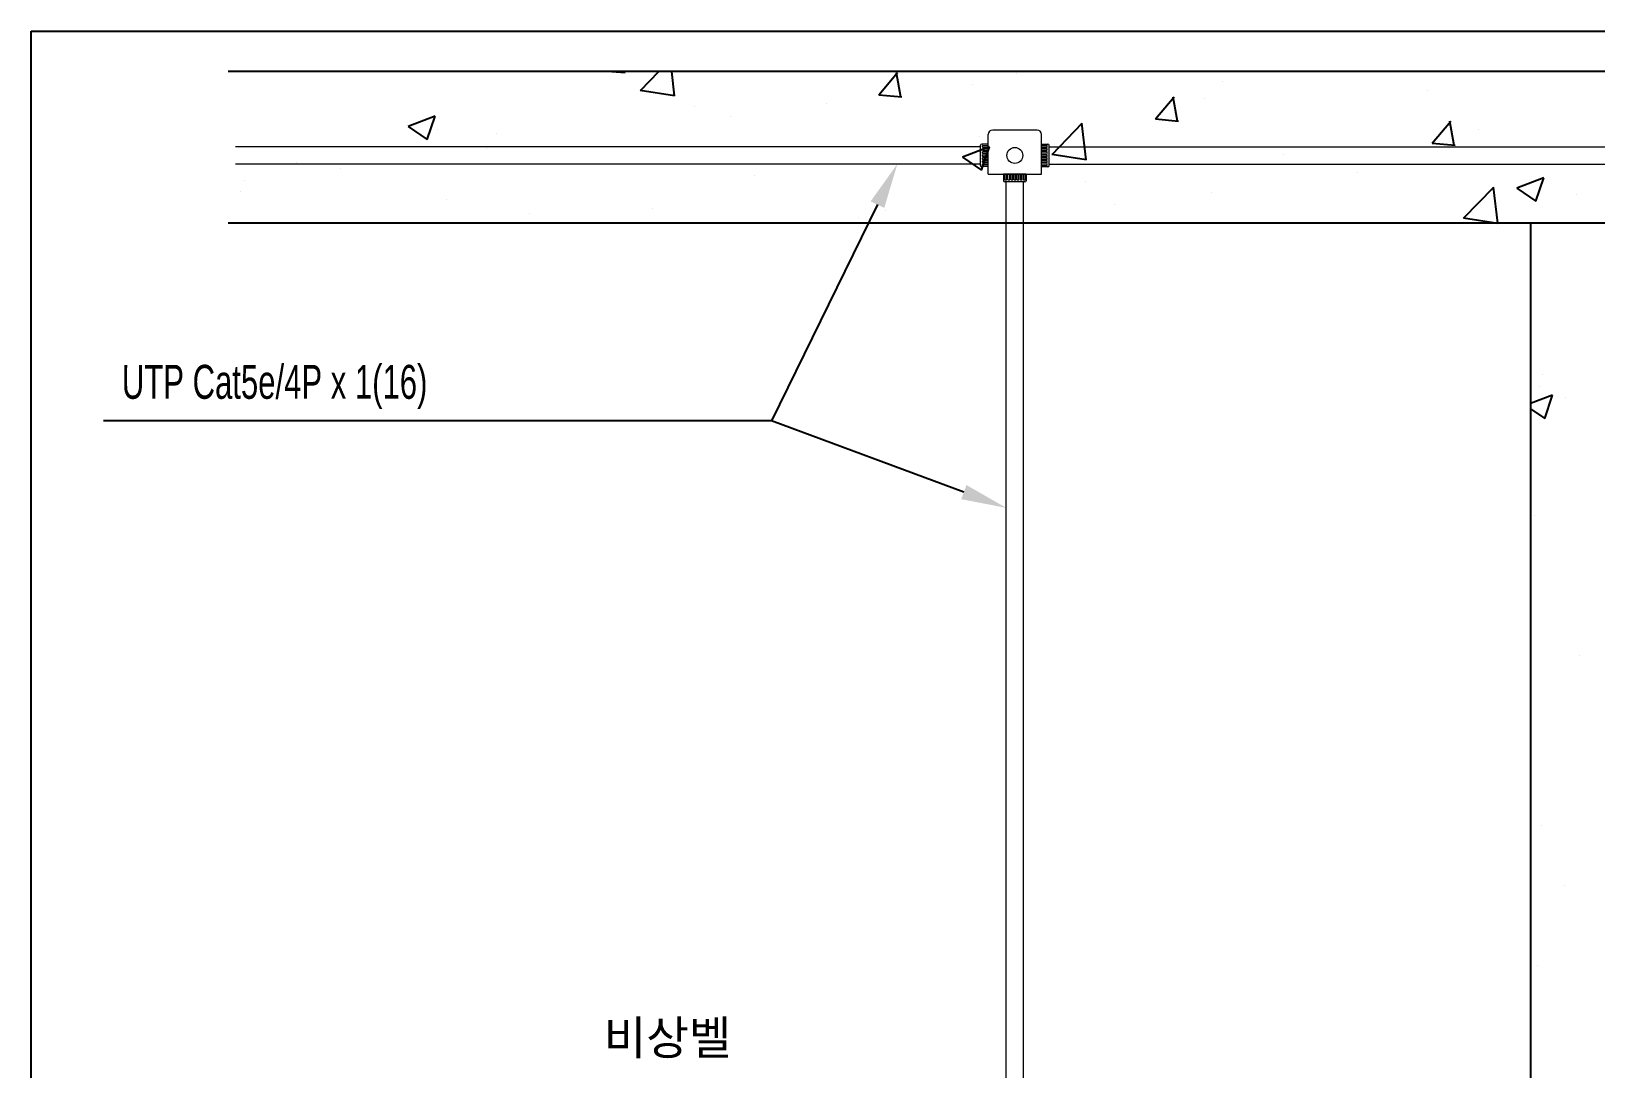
# Model space of a CAD drawing. Header units: millimetres. Extents: x 423257 to 751317, y -351975 to -271940.
# Drawn here: x 549983 to 567279, y -324368 to -312899 of the extents above; entities that cross this region are included whole.
import ezdxf

# ---------------------------------------------------------------- set-up
doc = ezdxf.new("R2010")
doc.units = ezdxf.units.MM
doc.header["$LTSCALE"] = 150
for name, color, linetype in [('-----20 General Symbol', 3, 'Continuous'), ('-----29 Cable Schedule', 1, 'Continuous'), ('-----29 Indicator', 1, 'Continuous'), ('-----30 Text', 2, 'Continuous'), ('-----31 Base Plan', 8, 'Continuous')]:
    doc.layers.add(name, color=color, linetype=linetype)
doc.styles.add('ELEC', font='')
doc.styles.get('ELEC').set_extended_font_data('Dotum')

msp = doc.modelspace()

# ---------------------------------------------------------------- linework, layer by layer
at = {"layer": '-----20 General Symbol', "lineweight": 5, "ltscale": 0.5}
for p, q in [((560563, -314480), (560563, -314040)), ((561102, -313991), (560612, -313991)), ((561151, -314480), (561151, -314040)), ((560479, -314177), (552242, -314177)), ((560479, -314383), (560479, -314160)), ((560563, -314147), (560492, -314147)), ((560499, -314177), (560499, -314164)), ((560499, -314211), (560499, -314198)), ((560499, -314246), (560499, -314233)), ((560499, -314280), (560499, -314267)), ((560502, -314161), (560563, -314161)), ((560502, -314180), (560563, -314180)), ((560502, -314196), (560563, -314196)), ((560502, -314214), (560563, -314214)), ((560502, -314230), (560563, -314230)), ((560502, -314248), (560563, -314248)), ((560502, -314264), (560563, -314264)), ((561151, -314147), (561222, -314147)), ((561212, -314161), (561151, -314161)), ((561212, -314180), (561151, -314180)), ((561212, -314196), (561151, -314196)), ((561212, -314214), (561151, -314214)), ((561212, -314230), (561151, -314230)), ((561212, -314248), (561151, -314248)), ((561212, -314264), (561151, -314264)), ((561215, -314177), (561215, -314164)), ((561215, -314211), (561215, -314198)), ((561215, -314246), (561215, -314233)), ((561215, -314280), (561215, -314267)), ((561236, -314383), (561236, -314160)), ((561236, -314177), (573723, -314177)), ((560479, -314367), (552242, -314367)), ((560563, -314396), (560492, -314396)), ((560499, -314314), (560499, -314301)), ((560499, -314348), (560499, -314335)), ((560499, -314382), (560499, -314369)), ((560502, -314282), (560563, -314282)), ((560502, -314298), (560563, -314298)), ((560502, -314317), (560563, -314317)), ((560502, -314332), (560563, -314332)), ((560502, -314351), (560563, -314351)), ((560502, -314367), (560563, -314367)), ((560502, -314385), (560563, -314385)), ((561212, -314282), (561151, -314282)), ((561212, -314298), (561151, -314298)), ((561212, -314317), (561151, -314317)), ((561212, -314332), (561151, -314332)), ((561212, -314351), (561151, -314351)), ((561212, -314367), (561151, -314367)), ((561212, -314385), (561151, -314385)), ((561151, -314396), (561222, -314396)), ((561215, -314314), (561215, -314301)), ((561215, -314348), (561215, -314335)), ((561215, -314382), (561215, -314369)), ((561236, -314367), (573723, -314367)), ((560563, -314480), (561151, -314480)), ((560732, -314480), (560732, -314551)), ((560982, -314480), (560732, -314480)), ((560968, -314565), (560746, -314565)), ((560747, -314541), (560747, -314480)), ((560763, -314544), (560750, -314544)), ((560762, -326580), (560762, -314565)), ((560952, -314565), (560762, -314565)), ((560765, -314541), (560765, -314480)), ((560781, -314541), (560781, -314480)), ((560797, -314544), (560784, -314544)), ((560800, -314541), (560800, -314480)), ((560815, -314541), (560815, -314480)), ((560831, -314544), (560818, -314544)), ((560834, -314541), (560834, -314480)), ((560850, -314541), (560850, -314480)), ((560865, -314544), (560852, -314544)), ((560868, -314541), (560868, -314480)), ((560884, -314541), (560884, -314480)), ((560899, -314544), (560886, -314544)), ((560902, -314541), (560902, -314480)), ((560918, -314541), (560918, -314480)), ((560934, -314544), (560921, -314544)), ((560936, -314541), (560936, -314480)), ((560951, -326580), (560951, -314565)), ((560952, -314541), (560952, -314480)), ((560968, -314544), (560955, -314544)), ((560970, -314541), (560970, -314480)), ((560982, -314480), (560982, -314551))]:
    msp.add_line(p, q, dxfattribs=at)
msp.add_circle((560857, -314272), 88.1, dxfattribs=at)
for centre, radius, start, end in [((560612, -314040), 48.9, 90, 180), ((561102, -314040), 48.9, 0, 90), ((560492, -314160), 13.6, 90, 180), ((560502, -314164), 2.72, 90, 180), ((560502, -314177), 2.72, 180, 270), ((560502, -314198), 2.72, 90, 180), ((560502, -314211), 2.72, 180, 270), ((560502, -314233), 2.72, 90, 180), ((560502, -314246), 2.72, 180, 270), ((560502, -314267), 2.72, 90, 180), ((560502, -314280), 2.72, 180, 270), ((561212, -314164), 2.72, 0, 90), ((561212, -314177), 2.72, 270, 0), ((561212, -314198), 2.72, 0, 90), ((561212, -314211), 2.72, 270, 0), ((561212, -314233), 2.72, 0, 90), ((561212, -314246), 2.72, 270, 0), ((561212, -314267), 2.72, 0, 90), ((561212, -314280), 2.72, 270, 0), ((561222, -314160), 13.6, 0, 90), ((560492, -314383), 13.6, 180, 270), ((560502, -314301), 2.72, 90, 180), ((560502, -314314), 2.72, 180, 270), ((560502, -314335), 2.72, 90, 180), ((560502, -314348), 2.72, 180, 270), ((560502, -314369), 2.72, 90, 180), ((560502, -314382), 2.72, 180, 270), ((561212, -314301), 2.72, 0, 90), ((561212, -314314), 2.72, 270, 0), ((561212, -314335), 2.72, 0, 90), ((561212, -314348), 2.72, 270, 0), ((561212, -314369), 2.72, 0, 90), ((561212, -314382), 2.72, 270, 0), ((561222, -314383), 13.6, 270, 0), ((560746, -314551), 13.6, 180, 270), ((560750, -314541), 2.72, 180, 270), ((560763, -314541), 2.72, 270, 0), ((560784, -314541), 2.72, 180, 270), ((560797, -314541), 2.72, 270, 0), ((560818, -314541), 2.72, 180, 270), ((560831, -314541), 2.72, 270, 0), ((560852, -314541), 2.72, 180, 270), ((560865, -314541), 2.72, 270, 0), ((560886, -314541), 2.72, 180, 270), ((560899, -314541), 2.72, 270, 0), ((560921, -314541), 2.72, 180, 270), ((560934, -314541), 2.72, 270, 0), ((560955, -314541), 2.72, 180, 270), ((560968, -314541), 2.72, 270, 0), ((560968, -314551), 13.6, 270, 0)]:
    msp.add_arc(centre, radius, start, end, dxfattribs=at)
at = {"layer": '-----29 Cable Schedule', "linetype": 'Continuous', "transparency": 33554687}
for p, q in [((549983, -312899), (575983, -312899)), ((549983, -338082), (549983, -312899))]:
    msp.add_line(p, q, dxfattribs=at)
at = {"layer": '-----29 Indicator'}
for p, q in [((559338, -314816), (558168, -317206)), ((558168, -317206), (550780, -317206)), ((560293, -317994), (558168, -317206))]:
    msp.add_line(p, q, dxfattribs=at)
for points in [[(559263, -314779), (559558, -314367), (559413, -314853)], [(560322, -317916), (560762, -318168), (560264, -318072)]]:
    msp.add_solid(points, dxfattribs=at)
at = {"layer": '-----31 Base Plan', "linetype": 'Continuous', "transparency": 33554687}
for p, q in [((549983, -312899), (549983, -312899)), ((556401, -313343), (556549, -313356)), ((556539, -313358), (556536, -313343)), ((556717, -313555), (556920, -313343)), ((557095, -313614), (557063, -313343)), ((559353, -313601), (559558, -313356)), ((559598, -313626), (559549, -313359)), ((560872, -313361), (560872, -313361)), ((556716, -313552), (557095, -313611)), ((556957, -313554), (556957, -313554)), ((559474, -313460), (559474, -313460)), ((560393, -313490), (560393, -313490)), ((563148, -313458), (563148, -313458)), ((565425, -313554), (565425, -313554)), ((557320, -313733), (557320, -313733)), ((558778, -313703), (558778, -313703)), ((559353, -313602), (559608, -313624)), ((562411, -313869), (562617, -313624)), ((562656, -313893), (562607, -313626)), ((562952, -313637), (562952, -313637)), ((554151, -313947), (554449, -313833)), ((554361, -314094), (554448, -313836)), ((557710, -313844), (557710, -313844)), ((561268, -314261), (561601, -313915)), ((561646, -314320), (561598, -313915)), ((562411, -313869), (562666, -313892)), ((565470, -314137), (565676, -313892)), ((565715, -314161), (565666, -313894)), ((554149, -313951), (554361, -314094)), ((554470, -313981), (554470, -313981)), ((555131, -314033), (555131, -314033)), ((560465, -314064), (560465, -314064)), ((565980, -313987), (565980, -313987)), ((555017, -314198), (555017, -314198)), ((560279, -314289), (560577, -314174)), ((560489, -314435), (560576, -314178)), ((561267, -314258), (561646, -314316)), ((563826, -314259), (563826, -314259)), ((565470, -314137), (565725, -314159)), ((552916, -314353), (552916, -314353)), ((553402, -314411), (553402, -314411)), ((560277, -314292), (560489, -314435)), ((552335, -314551), (552335, -314551)), ((557978, -314491), (557978, -314491)), ((561637, -314560), (561637, -314560)), ((564647, -314465), (564647, -314465)), ((565819, -314967), (566152, -314621)), ((566196, -315022), (566149, -314621)), ((566407, -314630), (566706, -314516)), ((566618, -314777), (566704, -314519)), ((552295, -314668), (552295, -314668)), ((554572, -314764), (554572, -314764)), ((563032, -314677), (563032, -314677)), ((566406, -314634), (566618, -314777)), ((567068, -314702), (567068, -314702)), ((555491, -314917), (555491, -314917)), ((556848, -314860), (556848, -314860)), ((559124, -314956), (559124, -314956)), ((559422, -314879), (559422, -314879)), ((561964, -314818), (561964, -314818)), ((565818, -314963), (566197, -315022)), ((566688, -316699), (566688, -316699)), ((566654, -316829), (566654, -316829)), ((566557, -317012), (566803, -316917)), ((566715, -317179), (566801, -316921)), ((566942, -316944), (566942, -316944)), ((566557, -317072), (566715, -317179)), ((566603, -318249), (566603, -318249)), ((567105, -319799), (567105, -319799)), ((566685, -321685), (566685, -321685)), ((566929, -322344), (566929, -322344)), ((566631, -323227), (566631, -323227))]:
    msp.add_line(p, q, dxfattribs=at)
at = {"layer": '-----31 Base Plan'}
for p, q in [((573640, -313343), (552160, -313343)), ((573328, -313343), (552358, -313343)), ((573640, -315022), (552160, -315022))]:
    msp.add_line(p, q, dxfattribs=at)
at = {"layer": '-----31 Base Plan', "transparency": 33554687}
msp.add_line((566557, -315022), (566557, -334640), dxfattribs=at)
msp.add_line((566557, -315022), (566557, -334640), dxfattribs=at)

# ---------------------------------------------------------------- texts
at = {"layer": '-----30 Text', "lineweight": 5, "style": 'ELEC', "width": 0.7}
msp.add_text('UTP Cat5e/4P x 1(16)', height=375, rotation=359.9881, dxfattribs=at).set_placement((550984, -316962))
at = {"layer": '-----30 Text', "lineweight": 5, "style": 'ELEC'}
msp.add_text('비상벨', height=375, rotation=359.9881, dxfattribs=at).set_placement((556311, -324213))

doc.saveas('drawing.dxf')
